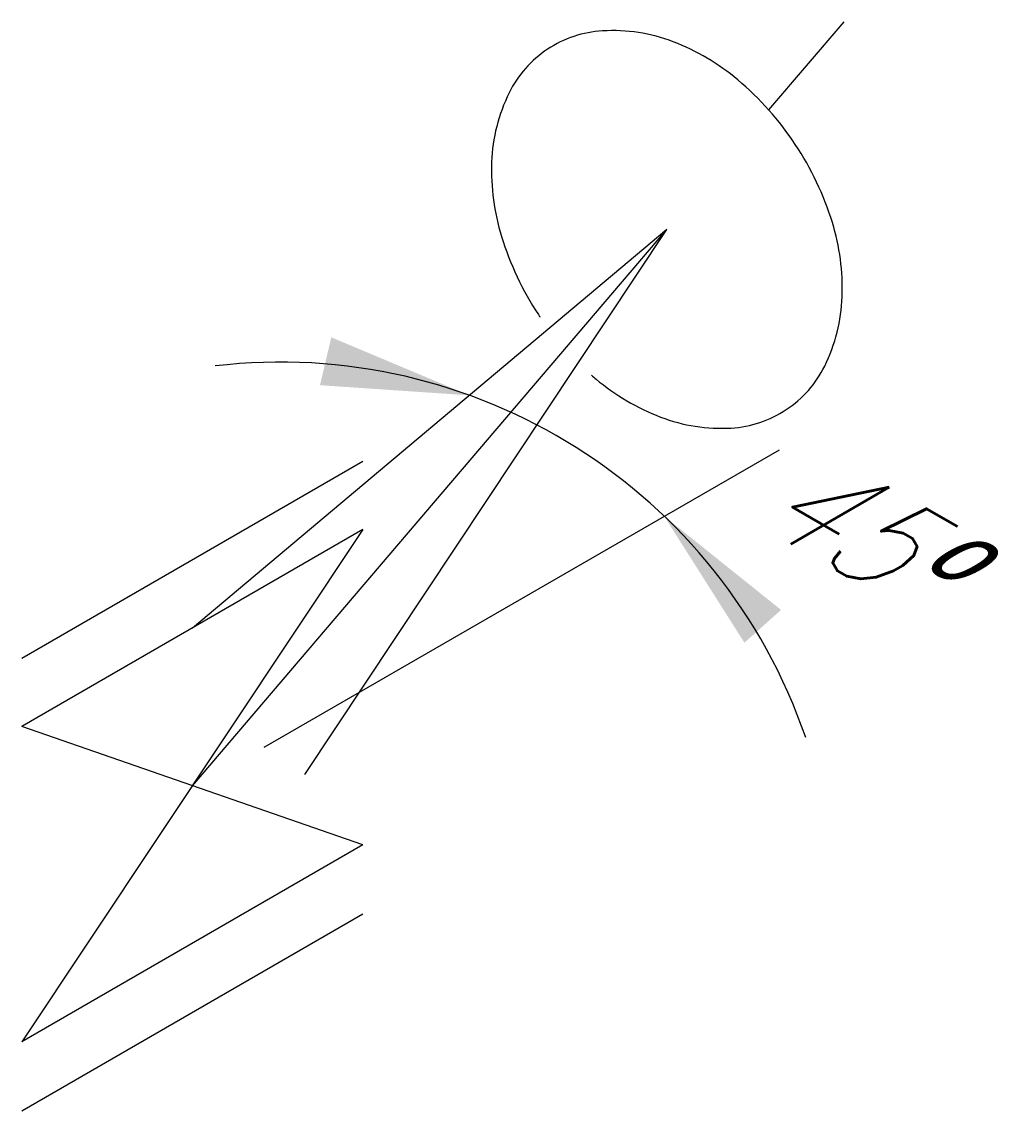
# Model space of a CAD drawing. Header units: millimetres. Extents: x -9987.15 to -9986.14, y -63.37 to -62.27.
import ezdxf

# ---------------------------------------------------------------- set-up
doc = ezdxf.new("R2010")
doc.units = ezdxf.units.MM
doc.layers.add('Tub_iso_válvulas', color=2, linetype='Continuous')
doc.styles.add('ISOPOS80', font='ROMANSBR', dxfattribs={"width": 0.85, "oblique": 30, "height": 2})

msp = doc.modelspace()

# ---------------------------------------------------------------- linework, layer by layer
at = {"layer": 'Tub_iso_válvulas', "color": 1}
for p, q in [((-9986.3879, -62.3565), (-9986.3115, -62.267)), ((-9986.9733, -63.0427), (-9986.4914, -62.4778)), ((-9986.4914, -62.4778), (-9986.9733, -62.8826)), ((-9986.8592, -63.0312), (-9986.4914, -62.4778)), ((-9986.9004, -63.0036), (-9986.3771, -62.7015))]:
    msp.add_line(p, q, dxfattribs=at)
at = {"layer": 'Tub_iso_válvulas'}
for p, q in [((-9986.8001, -62.7134), (-9987.1465, -62.9134)), ((-9986.8001, -62.7826), (-9987.1465, -62.9826)), ((-9986.8001, -62.7826), (-9987.1465, -63.3029)), ((-9986.8001, -63.1029), (-9987.1465, -62.9826)), ((-9986.8001, -63.1029), (-9987.1465, -63.3029)), ((-9986.8001, -63.1733), (-9987.1465, -63.3733))]:
    msp.add_line(p, q, dxfattribs=at)
at = {"layer": 'Tub_iso_válvulas', "color": 1}
for points in [[(-9986.3702, -62.6608, 0.132365), (-9986.3312, -62.6166, 0.106681), (-9986.3134, -62.5461, 0.083236), (-9986.3234, -62.4708, 0.071899), (-9986.361, -62.3914, 0.071899), (-9986.4194, -62.3259, 0.083236), (-9986.4849, -62.2873, 0.106681), (-9986.5567, -62.2762, 0.132365), (-9986.6126, -62.2948, 0.132365), (-9986.6516, -62.3391, 0.106681), (-9986.6694, -62.4095, 0.083236), (-9986.6594, -62.4849, 0.071899), (-9986.6219, -62.5643, 0.002378), (-9986.6202, -62.5667, 0.083236)], [(-9986.568, -62.6258, 0.004969), (-9986.5634, -62.6298, 0.083236), (-9986.4979, -62.6683, 0.106681), (-9986.4261, -62.6795, 0.132365), (-9986.3702, -62.6608, 0.132365)]]:
    msp.add_lwpolyline(points, format="xyb", dxfattribs=at)
msp.add_arc((-9986.8841, -63.1767), 0.5641, 18.9119, 96.7345, dxfattribs=at)
for points in [[(-9986.8322, -62.5874), (-9986.8437, -62.636), (-9986.692, -62.6463)], [(-9986.4127, -62.8975), (-9986.3755, -62.8642), (-9986.4941, -62.7691)]]:
    msp.add_solid(points, dxfattribs=at)

# ---------------------------------------------------------------- texts
at = {"layer": 'Tub_iso_válvulas', "style": 'ISOPOS80', "oblique": 30, "width": 0.85}
msp.add_attdef('45º', (-9986.4066, -62.7736), '45%%D', height=0.1, rotation=330, dxfattribs=at)

doc.saveas('drawing.dxf')
